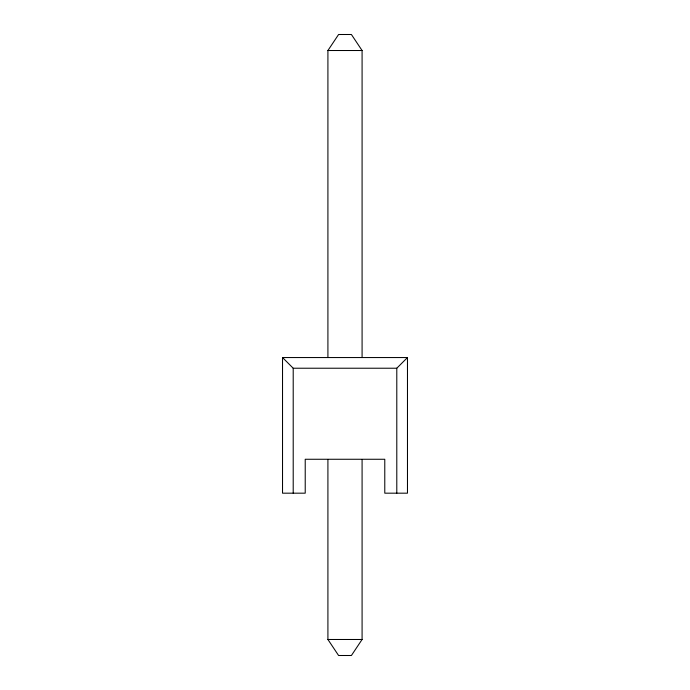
<?xml version="1.0" encoding="UTF-8"?>
<svg xmlns="http://www.w3.org/2000/svg" width="690" height="690" viewBox="0 0 690 690"><rect width="100%" height="100%" fill="white"/><g stroke="black" fill="none" stroke-linecap="round" stroke-linejoin="round"><path stroke-width="1.03" d="M327.914 357.549L327.914 50.517L338.592 34.5L351.408 34.5L362.086 50.517L362.086 357.549M362.086 459.704L362.086 639.483L351.408 655.5L338.592 655.5L327.914 639.483L327.914 459.704M396.793 493.178L396.793 368.227L407.471 357.549L282.529 357.549L282.529 493.178L305.221 493.178L305.221 459.264L384.779 459.264L384.779 493.178L407.471 493.178L407.471 357.549M327.914 50.517L362.086 50.517M282.529 357.549L293.207 368.227L396.793 368.227M327.914 639.483L362.086 639.483M293.207 368.227L293.207 493.178"/></g></svg>
